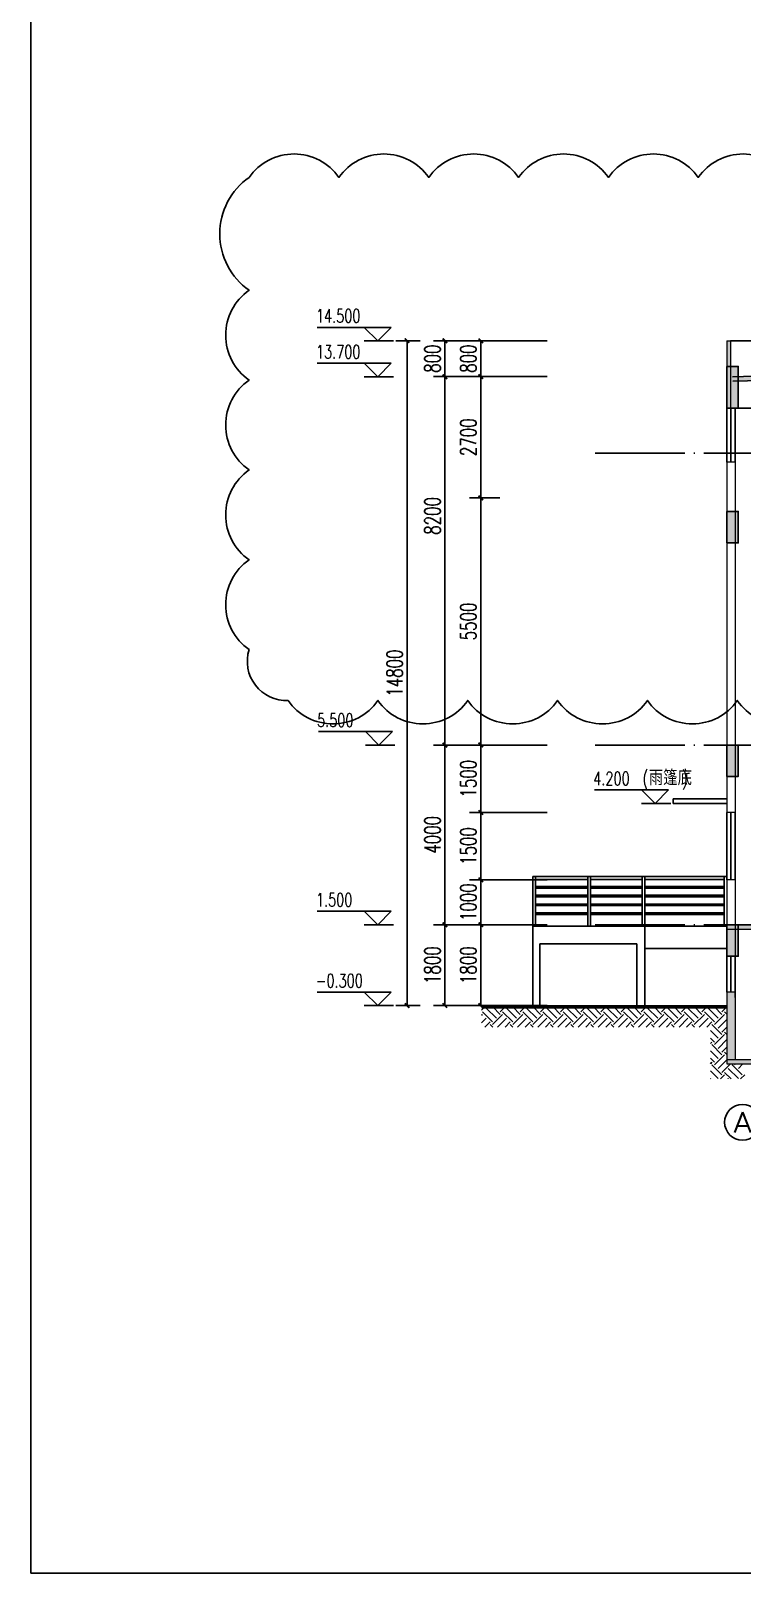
# Model space of a CAD drawing. Extents: x -61205 to 26665, y -81742 to 98141.
# Drawn here: x -57435 to -41599, y -31748 to 2585 of the extents above; entities that cross this region are included whole.
import ezdxf
from ezdxf.enums import TextEntityAlignment as Align

# ---------------------------------------------------------------- set-up
doc = ezdxf.new("R2010")
doc.units = 0
doc.header["$LTSCALE"] = 1000
doc.header["$MEASUREMENT"] = 0
doc.linetypes.add('CENTER', pattern=[2, 1.25, -0.25, 0.25, -0.25])
doc.linetypes.add('DOTE', pattern=[2.42, 2, -0.2, 0.02, -0.2])
doc.layers.get('0').update_dxf_attribs({"linetype": 'CONTINUOUS'})
doc.layers.get('DEFPOINTS').update_dxf_attribs({"linetype": 'CONTINUOUS'})
for name, color, linetype in [('01', 7, 'CONTINUOUS'), ('AXIS', 3, 'CONTINUOUS'), ('AXIS_TEXT', 7, 'CONTINUOUS'), ('DIM_ELEV', 3, 'CONTINUOUS'), ('DOTE', 7, 'CENTER'), ('PUB_DIM', 3, 'CONTINUOUS'), ('PUB_HATCH', 8, 'CONTINUOUS'), ('PUB_TEXT', 7, 'CONTINUOUS'), ('S_STAIR', 2, 'CONTINUOUS'), ('WINDOW', 7, 'CONTINUOUS')]:
    doc.layers.add(name, color=color, linetype=linetype)
doc.layers.add('WALL', color=9, linetype='CONTINUOUS', lineweight=13)
doc.styles.add('_TCH_DIM', font='geditxt.shx', dxfattribs={"bigfont": 'dxt.shx'})
doc.styles.add('COMPLEX', font='geditxt.shx', dxfattribs={"bigfont": 'hzfs_1.shx'})
doc.styles.add('DIM_FONT', font='geditxt.shx', dxfattribs={"width": 0.7, "bigfont": 'hzfs_1.shx'})
doc.dimstyles.new('_TCH_ARCH&&100', dxfattribs={"dimtxt": 350, "dimasz": 100, "dimexe": 250, "dimexo": 300, "dimgap": 100, "dimtad": 1, "dimdec": 0, "dimzin": 0, "dimdsep": 46, "dimtxsty": 'DIM_FONT', "dimblk": 'ARCHTICK', "dimcen": 0.09, "dimclrt": 7, "dimazin": 2, "dimtfac": 1, "dimtdec": 0, "dimtix": 1, "dimtmove": 2, "dimatfit": 3, "dimfxl": 1, "dimtolj": 1, "dimtzin": 0, "dimarcsym": 0})

# ---------------------------------------------------------------- blocks, each defined once
blk = doc.blocks.new('_ArchTick')
at = {"color": 0, "linetype": 'ByBlock', "const_width": 0.4}
blk.add_lwpolyline([(-0.5, -0.5), (0.5, 0.5)], dxfattribs=at)
blk = doc.blocks.new('*D184')
at = {"layer": 'DEFPOINTS', "color": 0, "transparency": 16777216}
for p in [(-47418, -17313), (-45640, -17313), (-45640, -19113)]:
    blk.add_point(p, dxfattribs=at)
at = {"layer": 'PUB_DIM', "color": 0, "lineweight": -2, "transparency": 16777216}
for p, q in [((-45940, -17313), (-47668, -17313)), ((-47418, -19113), (-47418, -17313)), ((-45940, -19113), (-47668, -19113))]:
    blk.add_line(p, q, dxfattribs=at)
at = {"layer": 'PUB_DIM', "color": 0, "lineweight": -2, "transparency": 16777216, "xscale": 100, "yscale": 100, "zscale": 100}
for p, rotation in [((-47418, -17313), 90), ((-47418, -19113), 270)]:
    blk.add_blockref('_ArchTick', p, dxfattribs=dict(at, rotation=rotation))
at = {"layer": 'PUB_DIM', "color": 7, "transparency": 16777216, "insert": (-47693, -18213), "char_height": 350, "attachment_point": 5, "rotation": 90, "style": 'DIM_FONT'}
blk.add_mtext('\\A1;1800', dxfattribs=at)
blk = doc.blocks.new('*D185')
at = {"layer": 'DEFPOINTS', "color": 0, "transparency": 16777216}
for p in [(-47418, -16313), (-45640, -16313), (-45640, -17313)]:
    blk.add_point(p, dxfattribs=at)
at = {"layer": 'PUB_DIM', "color": 0, "lineweight": -2, "transparency": 16777216}
for p, q in [((-45940, -16313), (-47668, -16313)), ((-47418, -17313), (-47418, -16313)), ((-45940, -17313), (-47668, -17313))]:
    blk.add_line(p, q, dxfattribs=at)
at = {"layer": 'PUB_DIM', "color": 0, "lineweight": -2, "transparency": 16777216, "xscale": 100, "yscale": 100, "zscale": 100}
for p, rotation in [((-47418, -16313), 90), ((-47418, -17313), 270)]:
    blk.add_blockref('_ArchTick', p, dxfattribs=dict(at, rotation=rotation))
at = {"layer": 'PUB_DIM', "color": 7, "transparency": 16777216, "insert": (-47693, -16813), "char_height": 350, "attachment_point": 5, "rotation": 90, "style": 'DIM_FONT'}
blk.add_mtext('\\A1;1000', dxfattribs=at)
blk = doc.blocks.new('*D186')
at = {"layer": 'DEFPOINTS', "color": 0, "transparency": 16777216}
for p in [(-47418, -14813), (-45640, -14813), (-45640, -16313)]:
    blk.add_point(p, dxfattribs=at)
at = {"layer": 'PUB_DIM', "color": 0, "lineweight": -2, "transparency": 16777216}
for p, q in [((-45940, -14813), (-47668, -14813)), ((-47418, -16313), (-47418, -14813)), ((-45940, -16313), (-47668, -16313))]:
    blk.add_line(p, q, dxfattribs=at)
at = {"layer": 'PUB_DIM', "color": 0, "lineweight": -2, "transparency": 16777216, "xscale": 100, "yscale": 100, "zscale": 100}
for p, rotation in [((-47418, -14813), 90), ((-47418, -16313), 270)]:
    blk.add_blockref('_ArchTick', p, dxfattribs=dict(at, rotation=rotation))
at = {"layer": 'PUB_DIM', "color": 7, "transparency": 16777216, "insert": (-47693, -15563), "char_height": 350, "attachment_point": 5, "rotation": 90, "style": 'DIM_FONT'}
blk.add_mtext('\\A1;1500', dxfattribs=at)
blk = doc.blocks.new('*D187')
at = {"layer": 'DEFPOINTS', "color": 0, "transparency": 16777216}
for p in [(-47418, -13313), (-45640, -13313), (-45640, -14813)]:
    blk.add_point(p, dxfattribs=at)
at = {"layer": 'PUB_DIM', "color": 0, "lineweight": -2, "transparency": 16777216}
for p, q in [((-45940, -13313), (-47668, -13313)), ((-47418, -14813), (-47418, -13313)), ((-45940, -14813), (-47668, -14813))]:
    blk.add_line(p, q, dxfattribs=at)
at = {"layer": 'PUB_DIM', "color": 0, "lineweight": -2, "transparency": 16777216, "xscale": 100, "yscale": 100, "zscale": 100}
for p, rotation in [((-47418, -13313), 90), ((-47418, -14813), 270)]:
    blk.add_blockref('_ArchTick', p, dxfattribs=dict(at, rotation=rotation))
at = {"layer": 'PUB_DIM', "color": 7, "transparency": 16777216, "insert": (-47693, -14063), "char_height": 350, "attachment_point": 5, "rotation": 90, "style": 'DIM_FONT'}
blk.add_mtext('\\A1;1500', dxfattribs=at)
blk = doc.blocks.new('*D188')
at = {"layer": 'DEFPOINTS', "color": 0, "transparency": 16777216}
for p in [(-48218, -17313), (-46440, -17313), (-46440, -19113)]:
    blk.add_point(p, dxfattribs=at)
at = {"layer": 'PUB_DIM', "color": 0, "lineweight": -2, "transparency": 16777216}
for p, q in [((-46740, -17313), (-48468, -17313)), ((-48218, -19113), (-48218, -17313)), ((-46740, -19113), (-48468, -19113))]:
    blk.add_line(p, q, dxfattribs=at)
at = {"layer": 'PUB_DIM', "color": 0, "lineweight": -2, "transparency": 16777216, "xscale": 100, "yscale": 100, "zscale": 100}
for p, rotation in [((-48218, -17313), 90), ((-48218, -19113), 270)]:
    blk.add_blockref('_ArchTick', p, dxfattribs=dict(at, rotation=rotation))
at = {"layer": 'PUB_DIM', "color": 7, "transparency": 16777216, "insert": (-48493, -18213), "char_height": 350, "attachment_point": 5, "rotation": 90, "style": 'DIM_FONT'}
blk.add_mtext('\\A1;1800', dxfattribs=at)
blk = doc.blocks.new('*D189')
at = {"layer": 'DEFPOINTS', "color": 0, "transparency": 16777216}
for p in [(-48218, -13313), (-46440, -13313), (-46440, -17313)]:
    blk.add_point(p, dxfattribs=at)
at = {"layer": 'PUB_DIM', "color": 0, "lineweight": -2, "transparency": 16777216}
for p, q in [((-46740, -13313), (-48468, -13313)), ((-48218, -17313), (-48218, -13313)), ((-46740, -17313), (-48468, -17313))]:
    blk.add_line(p, q, dxfattribs=at)
at = {"layer": 'PUB_DIM', "color": 0, "lineweight": -2, "transparency": 16777216, "xscale": 100, "yscale": 100, "zscale": 100}
for p, rotation in [((-48218, -13313), 90), ((-48218, -17313), 270)]:
    blk.add_blockref('_ArchTick', p, dxfattribs=dict(at, rotation=rotation))
at = {"layer": 'PUB_DIM', "color": 7, "transparency": 16777216, "insert": (-48493, -15313), "char_height": 350, "attachment_point": 5, "rotation": 90, "style": 'DIM_FONT'}
blk.add_mtext('\\A1;4000', dxfattribs=at)
blk = doc.blocks.new('_AXISO')
blk.add_circle((0, 0), 0.5)
at = {"layer": 'AXIS_TEXT', "style": 'COMPLEX', "width": 1.041667}
blk.add_attdef('A', text='', height=0.56, dxfattribs=at).set_placement((-0.25, -0.28), (0.25, -0.28), align=Align.FIT)
blk = doc.blocks.new('*D462')
at = {"layer": 'DEFPOINTS', "color": 0, "transparency": 16777216}
for p in [(-47418, -4313), (-45640, -4313), (-45640, -5113)]:
    blk.add_point(p, dxfattribs=at)
at = {"layer": 'PUB_DIM', "color": 0, "lineweight": -2, "transparency": 16777216}
for p, q in [((-45940, -4313), (-47668, -4313)), ((-47418, -5113), (-47418, -4313)), ((-45940, -5113), (-47668, -5113))]:
    blk.add_line(p, q, dxfattribs=at)
at = {"layer": 'PUB_DIM', "color": 0, "lineweight": -2, "transparency": 16777216, "xscale": 100, "yscale": 100, "zscale": 100}
for p, rotation in [((-47418, -4313), 90), ((-47418, -5113), 270)]:
    blk.add_blockref('_ArchTick', p, dxfattribs=dict(at, rotation=rotation))
at = {"layer": 'PUB_DIM', "color": 7, "transparency": 16777216, "insert": (-47693, -4713), "char_height": 350, "attachment_point": 5, "rotation": 90, "style": 'DIM_FONT'}
blk.add_mtext('\\A1;800', dxfattribs=at)
blk = doc.blocks.new('*D463')
at = {"layer": 'DEFPOINTS', "color": 0, "transparency": 16777216}
for p in [(-48218, -5113), (-46440, -5113), (-46440, -13313)]:
    blk.add_point(p, dxfattribs=at)
at = {"layer": 'PUB_DIM', "color": 0, "lineweight": -2, "transparency": 16777216}
for p, q in [((-46740, -5113), (-48468, -5113)), ((-48218, -13313), (-48218, -5113)), ((-46740, -13313), (-48468, -13313))]:
    blk.add_line(p, q, dxfattribs=at)
at = {"layer": 'PUB_DIM', "color": 0, "lineweight": -2, "transparency": 16777216, "xscale": 100, "yscale": 100, "zscale": 100}
for p, rotation in [((-48218, -5113), 90), ((-48218, -13313), 270)]:
    blk.add_blockref('_ArchTick', p, dxfattribs=dict(at, rotation=rotation))
at = {"layer": 'PUB_DIM', "color": 7, "transparency": 16777216, "insert": (-48493, -8213), "char_height": 350, "attachment_point": 5, "rotation": 90, "style": 'DIM_FONT'}
blk.add_mtext('\\A1;8200', dxfattribs=at)
blk = doc.blocks.new('*D464')
at = {"layer": 'DEFPOINTS', "color": 0, "transparency": 16777216}
for p in [(-48218, -4313), (-46440, -4313), (-46440, -5113)]:
    blk.add_point(p, dxfattribs=at)
at = {"layer": 'PUB_DIM', "color": 0, "lineweight": -2, "transparency": 16777216}
for p, q in [((-46740, -4313), (-48468, -4313)), ((-48218, -5113), (-48218, -4313)), ((-46740, -5113), (-48468, -5113))]:
    blk.add_line(p, q, dxfattribs=at)
at = {"layer": 'PUB_DIM', "color": 0, "lineweight": -2, "transparency": 16777216, "xscale": 100, "yscale": 100, "zscale": 100}
for p, rotation in [((-48218, -4313), 90), ((-48218, -5113), 270)]:
    blk.add_blockref('_ArchTick', p, dxfattribs=dict(at, rotation=rotation))
at = {"layer": 'PUB_DIM', "color": 7, "transparency": 16777216, "insert": (-48493, -4713), "char_height": 350, "attachment_point": 5, "rotation": 90, "style": 'DIM_FONT'}
blk.add_mtext('\\A1;800', dxfattribs=at)
blk = doc.blocks.new('*D465')
at = {"layer": 'DEFPOINTS', "color": 0, "transparency": 16777216}
for p in [(-46692, -7813), (-47418, -13313), (-46740, -13313)]:
    blk.add_point(p, dxfattribs=at)
at = {"layer": 'PUB_DIM', "color": 0, "lineweight": -2, "transparency": 16777216}
for p, q in [((-46992, -7813), (-47668, -7813)), ((-47418, -7813), (-47418, -13313)), ((-47040, -13313), (-47668, -13313))]:
    blk.add_line(p, q, dxfattribs=at)
at = {"layer": 'PUB_DIM', "color": 0, "lineweight": -2, "transparency": 16777216, "xscale": 100, "yscale": 100, "zscale": 100}
for p, rotation in [((-47418, -7813), 90), ((-47418, -13313), 270)]:
    blk.add_blockref('_ArchTick', p, dxfattribs=dict(at, rotation=rotation))
at = {"layer": 'PUB_DIM', "color": 7, "transparency": 16777216, "insert": (-47693, -10563), "char_height": 350, "attachment_point": 5, "rotation": 90, "style": 'DIM_FONT'}
blk.add_mtext('\\A1;5500', dxfattribs=at)
blk = doc.blocks.new('*D466')
at = {"layer": 'DEFPOINTS', "color": 0, "transparency": 16777216}
for p in [(-47418, -5113), (-46992, -5113), (-46992, -7813)]:
    blk.add_point(p, dxfattribs=at)
at = {"layer": 'PUB_DIM', "color": 0, "lineweight": -2, "transparency": 16777216}
for p, q in [((-47292, -5113), (-47668, -5113)), ((-47418, -7813), (-47418, -5113)), ((-47292, -7813), (-47668, -7813))]:
    blk.add_line(p, q, dxfattribs=at)
at = {"layer": 'PUB_DIM', "color": 0, "lineweight": -2, "transparency": 16777216, "xscale": 100, "yscale": 100, "zscale": 100}
for p, rotation in [((-47418, -5113), 90), ((-47418, -7813), 270)]:
    blk.add_blockref('_ArchTick', p, dxfattribs=dict(at, rotation=rotation))
at = {"layer": 'PUB_DIM', "color": 7, "transparency": 16777216, "insert": (-47693, -6463), "char_height": 350, "attachment_point": 5, "rotation": 90, "style": 'DIM_FONT'}
blk.add_mtext('\\A1;2700', dxfattribs=at)
blk = doc.blocks.new('*D467')
at = {"layer": 'DEFPOINTS', "color": 0, "transparency": 16777216}
for p in [(-49059, -4313), (-48468, -4313), (-48468, -19113)]:
    blk.add_point(p, dxfattribs=at)
at = {"layer": 'PUB_DIM', "color": 0, "lineweight": -2, "transparency": 16777216}
for p, q in [((-48768, -4313), (-49309, -4313)), ((-49059, -19113), (-49059, -4313)), ((-48768, -19113), (-49309, -19113))]:
    blk.add_line(p, q, dxfattribs=at)
at = {"layer": 'PUB_DIM', "color": 0, "lineweight": -2, "transparency": 16777216, "xscale": 100, "yscale": 100, "zscale": 100}
for p, rotation in [((-49059, -4313), 90), ((-49059, -19113), 270)]:
    blk.add_blockref('_ArchTick', p, dxfattribs=dict(at, rotation=rotation))
at = {"layer": 'PUB_DIM', "color": 7, "transparency": 16777216, "insert": (-49334, -11713), "char_height": 350, "attachment_point": 5, "rotation": 90, "style": 'DIM_FONT'}
blk.add_mtext('\\A1;14800', dxfattribs=at)

msp = doc.modelspace()

# ---------------------------------------------------------------- hatches: boundary and pattern name
at = {"layer": '01'}
h = msp.add_hatch(color=256, dxfattribs=at)
h.paths.add_polyline_path([(-41857.871, -4313.339), (-41937.871, -4313.339), (-41937.871, -4813.339), (-41857.871, -4813.339)])
h.paths.add_polyline_path([(-41857.871, -4813.339), (-41937.871, -4813.339), (-41937.871, -5113.339), (-41857.871, -5113.339)])
for points in [[(-41937.871, -5813.339), (-41687.871, -5813.339), (-41687.871, -4884.564), (-41937.871, -4884.564)], [(-30267.871, -4813.339), (-30267.871, -4884.564), (-30437.871, -4884.564), (-30437.871, -4917.79), (-41687.871, -5210.125), (-41687.871, -5110.091)], [(-41937.871, -8813.339), (-41687.871, -8813.339), (-41687.871, -8113.339), (-41937.871, -8113.339)], [(-41937.871, -14013.339), (-41687.871, -14013.339), (-41687.871, -13313.339), (-41937.871, -13313.339)], [(-41937.871, -18013.339), (-41687.871, -18013.339), (-41687.871, -17313.339), (-41937.871, -17313.339)], [(-36712.871, -17413.339), (-36712.871, -17313.339), (-41687.871, -17313.339), (-41687.871, -17413.339)], [(-41937.871, -20313.339), (-41937.871, -20413.339), (-36462.871, -20413.339), (-36462.871, -18013.339), (-36662.871, -18013.339), (-36662.871, -20313.339)], [(-41757.871, -18813.339), (-41937.871, -18813.339), (-41937.871, -19143.339), (-41937.871, -20313.339), (-41757.871, -20313.339)]]:
    msp.add_hatch(color=256, dxfattribs=at).paths.add_polyline_path(points)

# ---------------------------------------------------------------- linework, layer by layer
msp.add_lwpolyline([(-57434.652, 27652.093), (26665.348, 27652.093), (26665.348, -31747.907), (-57434.652, -31747.907)], close=True)
at = {"color": 4}
msp.add_lwpolyline([(-39707.296, -12321.856, -0.52056705), (-41707.296, -12321.856, -0.52056705), (-43707.296, -12321.856, -0.52056705), (-45707.296, -12321.856, -0.52056705), (-47707.296, -12321.856, -0.52056705), (-49707.296, -12321.856, -0.52056705), (-51707.296, -12321.856, -0.52056705), (-52575.59, -11190.15, -0.52056705), (-52575.59, -9190.15, -0.52056705), (-52575.59, -7190.15, -0.52056705), (-52575.59, -5190.15, -0.52056705), (-52575.59, -3190.15, -0.52056705), (-52575.59, -676.048, -0.52056705), (-50575.59, -676.048, -0.52056705), (-48575.59, -676.048, -0.52056705), (-46575.59, -676.048, -0.52056705), (-44575.59, -676.048, -0.52056705), (-42575.59, -676.048, -0.52056705), (-40575.59, -676.048, -0.52056705)], format="xyb", dxfattribs=at)
at = {"layer": '01'}
for p, q in [((-30267.871, -4313.339), (-41857.871, -4313.339)), ((-30267.871, -4813.339), (-41812.871, -5113.339)), ((-30265.273, -4913.305), (-41810.273, -5213.305)), ((-41687.871, -5813.339), (-30437.871, -5813.339)), ((-43137.871, -14613.339), (-43137.871, -14513.339)), ((-43137.871, -14513.339), (-41937.871, -14513.339)), ((-41937.871, -14613.339), (-43137.871, -14613.339)), ((-46262.871, -16243.339), (-46262.871, -19143.339)), ((-43762.871, -16243.339), (-46262.871, -16243.339)), ((-46262.871, -16243.339), (-46262.871, -19143.339)), ((-43882.871, -16243.339), (-46262.871, -16243.339)), ((-46202.871, -16243.339), (-46202.871, -17343.339)), ((-45036.616, -16303.339), (-46202.871, -16303.339)), ((-46202.871, -16463.379), (-45036.616, -16463.379)), ((-45036.616, -16243.379), (-45036.616, -17343.339)), ((-44976.616, -16243.379), (-44976.616, -17343.339)), ((-43830.05, -16303.339), (-44976.616, -16303.339)), ((-44976.616, -16463.379), (-43830.05, -16463.379)), ((-43762.871, -16243.339), (-43882.871, -16243.339)), ((-43822.871, -16243.339), (-43822.871, -17343.339)), ((-43762.871, -16243.339), (-43762.871, -17843.339)), ((-43762.871, -16243.339), (-41937.871, -16243.339)), ((-43762.871, -16243.339), (-43762.871, -17843.339)), ((-41937.871, -16243.339), (-43762.871, -16243.339)), ((-41997.871, -16303.339), (-43762.871, -16303.339)), ((-43762.871, -16463.379), (-41997.871, -16463.379)), ((-41997.871, -16243.379), (-41997.871, -17343.339)), ((-46202.871, -16498.379), (-45036.616, -16498.379)), ((-46202.871, -16658.379), (-45036.616, -16658.379)), ((-46202.871, -16693.379), (-45036.616, -16693.379)), ((-44976.616, -16498.379), (-43830.05, -16498.379)), ((-44976.616, -16658.379), (-43830.05, -16658.379)), ((-44976.616, -16693.379), (-43830.05, -16693.379)), ((-43762.871, -16498.379), (-41997.871, -16498.379)), ((-43762.871, -16658.379), (-41997.871, -16658.379)), ((-43762.871, -16693.379), (-41997.871, -16693.379)), ((-46202.871, -16853.379), (-45036.616, -16853.379)), ((-46202.871, -16888.379), (-45036.616, -16888.379)), ((-46202.871, -17048.379), (-45036.616, -17048.379)), ((-46202.871, -17083.379), (-45036.616, -17083.379)), ((-44976.616, -16853.379), (-43830.05, -16853.379)), ((-44976.616, -16888.379), (-43830.05, -16888.379)), ((-44976.616, -17048.379), (-43830.05, -17048.379)), ((-44976.616, -17083.379), (-43830.05, -17083.379)), ((-43762.871, -16853.379), (-41997.871, -16853.379)), ((-43762.871, -16888.379), (-41997.871, -16888.379)), ((-43762.871, -17048.379), (-41997.871, -17048.379)), ((-43762.871, -17083.379), (-41997.871, -17083.379)), ((-46262.871, -17343.339), (-43762.871, -17343.339)), ((-43762.871, -17343.339), (-41937.871, -17343.339)), ((-43762.871, -17343.339), (-41937.871, -17343.339)), ((-46106.984, -19143.339), (-46106.984, -17737.593)), ((-46106.984, -17737.593), (-43940.762, -17737.593)), ((-43940.762, -17737.593), (-43940.762, -19143.339)), ((-43762.871, -17843.339), (-41937.871, -17843.339)), ((-43762.871, -17843.339), (-43762.871, -19143.339)), ((-41937.871, -17843.339), (-43762.871, -17843.339)), ((-43762.871, -17843.339), (-43762.871, -19143.339))]:
    msp.add_line(p, q, dxfattribs=at)
for points in [[(-41937.871, -4884.564), (-41687.871, -4884.564), (-41687.871, -5813.339), (-41937.871, -5813.339), (-41937.871, -4884.564)], [(-41937.871, -8113.339), (-41687.871, -8113.339), (-41687.871, -8813.339), (-41937.871, -8813.339), (-41937.871, -8113.339)], [(-41937.871, -13313.339), (-41687.871, -13313.339), (-41687.871, -14013.339), (-41937.871, -14013.339), (-41937.871, -13313.339)], [(-41937.871, -17313.339), (-41687.871, -17313.339), (-41687.871, -18013.339), (-41937.871, -18013.339), (-41937.871, -17313.339)]]:
    msp.add_lwpolyline(points, dxfattribs=at)
at = {"layer": '01', "const_width": 80}
msp.add_lwpolyline([(-41937.871, -19143.339), (-47400.834, -19143.339)], dxfattribs=at)
at = {"layer": 'DIM_ELEV'}
for p, q in [((-49411.541, -4014.998), (-51057.041, -4014.998)), ((-49711.541, -4314.998), (-50011.541, -4014.998)), ((-49711.541, -4314.998), (-49411.541, -4014.998)), ((-49358.458, -4314.998), (-50011.541, -4314.998)), ((-49411.541, -4813.339), (-51057.041, -4813.339)), ((-49711.541, -5113.339), (-50011.541, -4813.339)), ((-49358.458, -5113.339), (-50011.541, -5113.339)), ((-49711.541, -5113.339), (-49411.541, -4813.339)), ((-49386.019, -13013.339), (-51031.519, -13013.339)), ((-49686.019, -13313.339), (-49986.019, -13013.339)), ((-49686.019, -13313.339), (-49386.019, -13013.339)), ((-49332.936, -13313.339), (-49986.019, -13313.339)), ((-43238.053, -14313.339), (-44883.553, -14313.339)), ((-43538.053, -14613.339), (-43838.053, -14313.339)), ((-43538.053, -14613.339), (-43238.053, -14313.339)), ((-43184.97, -14613.339), (-43838.053, -14613.339)), ((-49411.541, -17013.339), (-51057.041, -17013.339)), ((-49711.541, -17313.339), (-50011.541, -17013.339)), ((-49711.541, -17313.339), (-49411.541, -17013.339)), ((-49358.458, -17313.339), (-50011.541, -17313.339)), ((-49411.541, -18813.339), (-51057.041, -18813.339)), ((-49711.541, -19113.339), (-50011.541, -18813.339)), ((-49711.541, -19113.339), (-49411.541, -18813.339)), ((-49358.458, -19113.339), (-50011.541, -19113.339))]:
    msp.add_line(p, q, dxfattribs=at)
at = {"layer": 'DOTE', "linetype": 'DOTE'}
for p, q in [((-44871.916, -6813.339), (-29011.721, -6813.339)), ((-44871.916, -13313.339), (-22884.906, -13313.339)), ((-44871.916, -17313.339), (-30367.871, -17313.339))]:
    msp.add_line(p, q, dxfattribs=at)
at = {"layer": 'PUB_HATCH'}
for p, q in [((-47400.834, -19217.051), (-47327.121, -19143.339)), ((-47071.644, -19393.001), (-47296.15, -19168.494)), ((-46987.454, -19308.811), (-47152.926, -19143.339)), ((-47071.644, -19168.494), (-47046.488, -19143.339)), ((-46987.454, -19252.684), (-46878.108, -19143.339)), ((-46622.631, -19393.001), (-46847.137, -19168.494)), ((-46538.441, -19308.811), (-46703.913, -19143.339)), ((-46622.631, -19168.494), (-46597.475, -19143.339)), ((-46538.441, -19252.684), (-46429.096, -19143.339)), ((-46173.618, -19393.001), (-46398.124, -19168.494)), ((-46089.428, -19308.811), (-46254.9, -19143.339)), ((-46173.618, -19168.494), (-46148.463, -19143.339)), ((-46089.428, -19252.684), (-45980.083, -19143.339)), ((-45724.605, -19393.001), (-45949.112, -19168.494)), ((-45640.415, -19308.811), (-45805.887, -19143.339)), ((-45724.605, -19168.494), (-45699.45, -19143.339)), ((-45640.415, -19252.684), (-45531.07, -19143.339)), ((-45275.592, -19393.001), (-45500.099, -19168.494)), ((-45191.402, -19308.811), (-45356.874, -19143.339)), ((-45275.592, -19168.494), (-45250.437, -19143.339)), ((-45191.402, -19252.684), (-45082.057, -19143.339)), ((-44826.58, -19393.001), (-45051.086, -19168.494)), ((-44742.39, -19308.811), (-44907.862, -19143.339)), ((-44826.58, -19168.494), (-44801.424, -19143.339)), ((-44742.39, -19252.684), (-44633.044, -19143.339)), ((-44377.567, -19393.001), (-44602.073, -19168.494)), ((-44293.377, -19308.811), (-44458.849, -19143.339)), ((-44377.567, -19168.494), (-44352.411, -19143.339)), ((-44293.377, -19252.684), (-44184.032, -19143.339)), ((-43928.554, -19393.001), (-44153.06, -19168.494)), ((-43844.364, -19308.811), (-44009.836, -19143.339)), ((-43928.554, -19168.494), (-43903.399, -19143.339)), ((-43844.364, -19252.684), (-43735.019, -19143.339)), ((-43479.541, -19393.001), (-43704.048, -19168.494)), ((-43395.351, -19308.811), (-43560.823, -19143.339)), ((-43479.541, -19168.494), (-43454.386, -19143.339)), ((-43395.351, -19252.684), (-43286.006, -19143.339)), ((-43030.528, -19393.001), (-43255.035, -19168.494)), ((-42946.338, -19308.811), (-43111.81, -19143.339)), ((-43030.528, -19168.494), (-43005.373, -19143.339)), ((-42946.338, -19252.684), (-42836.993, -19143.339)), ((-42581.516, -19393.001), (-42806.022, -19168.494)), ((-42497.326, -19308.811), (-42662.797, -19143.339)), ((-42581.516, -19168.494), (-42556.36, -19143.339)), ((-42497.326, -19252.684), (-42387.98, -19143.339)), ((-42132.503, -19393.001), (-42357.009, -19168.494)), ((-42048.313, -19308.811), (-42213.785, -19143.339)), ((-42132.503, -19168.494), (-42107.347, -19143.339)), ((-42048.313, -19252.684), (-41938.968, -19143.339)), ((-47400.834, -19329.305), (-47380.34, -19308.811)), ((-47400.834, -19497.684), (-47296.15, -19393.001)), ((-47155.834, -19477.191), (-47380.34, -19252.684)), ((-47326.939, -19592.17), (-47211.96, -19477.191)), ((-47153.107, -19592.17), (-47211.96, -19533.317)), ((-47155.834, -19533.317), (-46931.327, -19308.811)), ((-47046.306, -19592.17), (-46847.137, -19393.001)), ((-46706.821, -19477.191), (-46931.327, -19252.684)), ((-46877.927, -19592.17), (-46762.947, -19477.191)), ((-46704.095, -19592.17), (-46762.947, -19533.317)), ((-46706.821, -19533.317), (-46482.314, -19308.811)), ((-46597.294, -19592.17), (-46398.124, -19393.001)), ((-46257.808, -19477.191), (-46482.314, -19252.684)), ((-46428.914, -19592.17), (-46313.934, -19477.191)), ((-46255.082, -19592.17), (-46313.934, -19533.317)), ((-46257.808, -19533.317), (-46033.301, -19308.811)), ((-46148.281, -19592.17), (-45949.112, -19393.001)), ((-45808.795, -19477.191), (-46033.301, -19252.684)), ((-45979.901, -19592.17), (-45864.922, -19477.191)), ((-45806.069, -19592.17), (-45864.922, -19533.317)), ((-45808.795, -19533.317), (-45584.289, -19308.811)), ((-45699.268, -19592.17), (-45500.099, -19393.001)), ((-45359.782, -19477.191), (-45584.289, -19252.684)), ((-45530.888, -19592.17), (-45415.909, -19477.191)), ((-45357.056, -19592.17), (-45415.909, -19533.317)), ((-45359.782, -19533.317), (-45135.276, -19308.811)), ((-45250.255, -19592.17), (-45051.086, -19393.001)), ((-44910.769, -19477.191), (-45135.276, -19252.684)), ((-45081.875, -19592.17), (-44966.896, -19477.191)), ((-44908.043, -19592.17), (-44966.896, -19533.317)), ((-44910.769, -19533.317), (-44686.263, -19308.811)), ((-44801.242, -19592.17), (-44602.073, -19393.001)), ((-44461.757, -19477.191), (-44686.263, -19252.684)), ((-44632.863, -19592.17), (-44517.883, -19477.191)), ((-44459.031, -19592.17), (-44517.883, -19533.317)), ((-44461.757, -19533.317), (-44237.25, -19308.811)), ((-44352.23, -19592.17), (-44153.06, -19393.001)), ((-44012.744, -19477.191), (-44237.25, -19252.684)), ((-44183.85, -19592.17), (-44068.87, -19477.191)), ((-44010.018, -19592.17), (-44068.87, -19533.317)), ((-44012.744, -19533.317), (-43788.237, -19308.811)), ((-43903.217, -19592.17), (-43704.048, -19393.001)), ((-43563.731, -19477.191), (-43788.237, -19252.684)), ((-43734.837, -19592.17), (-43619.858, -19477.191)), ((-43561.005, -19592.17), (-43619.858, -19533.317)), ((-43563.731, -19533.317), (-43339.225, -19308.811)), ((-43454.204, -19592.17), (-43255.035, -19393.001)), ((-43114.718, -19477.191), (-43339.225, -19252.684)), ((-43285.824, -19592.17), (-43170.845, -19477.191)), ((-43111.992, -19592.17), (-43170.845, -19533.317)), ((-43114.718, -19533.317), (-42890.212, -19308.811)), ((-43005.191, -19592.17), (-42806.022, -19393.001)), ((-42665.705, -19477.191), (-42890.212, -19252.684)), ((-42836.811, -19592.17), (-42721.832, -19477.191)), ((-42662.979, -19592.17), (-42721.832, -19533.317)), ((-42665.705, -19533.317), (-42441.199, -19308.811)), ((-42556.178, -19592.17), (-42357.009, -19393.001)), ((-42216.693, -19477.191), (-42441.199, -19252.684)), ((-42387.799, -19592.17), (-42272.819, -19477.191)), ((-42048.313, -19757.824), (-42272.819, -19533.317)), ((-42216.693, -19533.317), (-41992.186, -19308.811)), ((-42132.503, -19617.507), (-41937.871, -19422.876)), ((-41937.871, -19306.999), (-41992.186, -19252.684)), ((-42132.503, -19842.014), (-42304.918, -19669.599)), ((-42216.693, -19926.204), (-42304.918, -19837.979)), ((-42216.693, -19982.33), (-41992.186, -19757.824)), ((-42132.503, -20066.52), (-41937.871, -19871.888)), ((-42048.313, -19701.697), (-41937.871, -19591.255)), ((-41937.871, -19756.012), (-41992.186, -19701.697)), ((-42304.918, -19958.302), (-42272.819, -19926.204)), ((-42132.503, -20291.026), (-42304.918, -20118.612)), ((-42048.313, -20206.837), (-42272.819, -19982.33)), ((-42216.693, -20431.343), (-41992.186, -20206.837)), ((-42048.313, -20150.71), (-41937.871, -20040.268)), ((-41937.871, -20205.025), (-41992.186, -20150.71)), ((-42216.693, -20375.216), (-42304.918, -20286.991)), ((-42304.918, -20407.315), (-42272.819, -20375.216)), ((-42132.503, -20740.039), (-42304.918, -20567.624)), ((-42048.313, -20655.849), (-42272.819, -20431.343)), ((-42132.503, -20515.533), (-41937.871, -20320.901)), ((-42048.313, -20599.723), (-41861.929, -20413.339)), ((-41846.44, -20745.469), (-41992.186, -20599.723)), ((-41683.49, -20740.039), (-41907.996, -20515.533)), ((-41599.3, -20655.849), (-41823.806, -20431.343)), ((-41767.68, -20431.343), (-41749.676, -20413.339)), ((-41683.49, -20515.533), (-41581.296, -20413.339)), ((-42295.453, -20745.469), (-42304.918, -20736.004)), ((-42081.805, -20745.469), (-41992.186, -20655.849)), ((-41913.426, -20745.469), (-41907.996, -20740.039)), ((-41632.793, -20745.469), (-41543.173, -20655.849))]:
    msp.add_line(p, q, dxfattribs=at)
at = {"layer": 'S_STAIR'}
msp.add_line((-41757.871, -18813.339), (-41757.871, -18933.339), dxfattribs=at)
at = {"layer": 'WALL'}
for p, q in [((-41937.871, -4313.339), (-41937.871, -5813.339)), ((-41937.871, -4313.339), (-41857.871, -4313.339)), ((-41857.871, -4313.339), (-41857.871, -5813.339)), ((-41757.871, -5813.339), (-41937.871, -5813.339)), ((-41937.871, -7013.339), (-41937.871, -8113.339)), ((-41757.871, -7013.339), (-41937.871, -7013.339)), ((-41757.871, -7013.339), (-41757.871, -8113.339)), ((-41937.871, -8113.339), (-41937.871, -14813.339)), ((-41757.871, -8113.339), (-41757.871, -14813.339)), ((-41937.871, -11113.339), (-41937.871, -14813.339)), ((-41757.871, -11113.339), (-41757.871, -14813.339)), ((-41757.871, -14813.339), (-41937.871, -14813.339)), ((-41937.871, -16313.339), (-41937.871, -18013.339)), ((-41757.871, -16313.339), (-41937.871, -16313.339)), ((-41757.871, -16313.339), (-41757.871, -18013.339)), ((-41937.871, -17313.339), (-30367.871, -17313.339)), ((-41937.871, -17413.339), (-30367.871, -17413.339)), ((-41937.871, -17843.339), (-41937.871, -18013.339)), ((-41937.871, -18813.339), (-41937.871, -20413.339)), ((-41757.871, -18813.339), (-41937.871, -18813.339)), ((-41937.871, -18813.339), (-41937.871, -19143.339)), ((-41757.871, -18813.339), (-41757.871, -20313.339)), ((-41937.871, -20313.339), (-36662.871, -20313.339)), ((-41937.871, -20413.339), (-36462.871, -20413.339))]:
    msp.add_line(p, q, dxfattribs=at)
at = {"layer": 'WINDOW'}
for p, q in [((-41937.871, -7013.339), (-41937.871, -5813.339)), ((-41847.871, -5813.339), (-41847.871, -7013.339)), ((-41757.871, -7013.339), (-41757.871, -5813.339)), ((-41937.871, -14813.339), (-41937.871, -16313.339)), ((-41847.871, -16313.339), (-41847.871, -14813.339)), ((-41757.871, -16313.339), (-41757.871, -14813.339)), ((-41937.871, -18813.339), (-41937.871, -18013.339)), ((-41847.871, -18813.339), (-41847.871, -18013.339)), ((-41757.871, -18813.339), (-41757.871, -18013.339))]:
    msp.add_line(p, q, dxfattribs=at)

# ---------------------------------------------------------------- block references
at = {"layer": 'AXIS'}
ref = msp.add_blockref('_AXISO', (-41589.775, -21712.025), dxfattribs=dict(at, xscale=-800, yscale=800, zscale=800))
ref.add_attrib('A', 'A', dxfattribs={"layer": 'AXIS_TEXT', "height": 448, "style": 'COMPLEX', "width": 1.57563}).set_placement((-41789.775, -21936.025), (-41389.775, -21936.025), align=Align.FIT)

# ---------------------------------------------------------------- texts
at = {"layer": 'PUB_TEXT', "style": '_TCH_DIM', "width": 0.705882}
for s, p in [('14.500', (-51087.041, -3909.998)), ('13.700', (-51087.041, -4708.339)), ('5.500', (-51061.519, -12908.339)), ('4.200', (-44913.553, -14208.339)), ('(', (-43817.553, -14208.339)), (')', (-42940.319, -14208.339)), ('1.500', (-51087.041, -16908.339)), ('-0.300', (-51087.041, -18708.339))]:
    msp.add_text(s, height=297.5, dxfattribs=at).set_placement(p)
at = {"layer": 'PUB_TEXT', "style": '_TCH_DIM'}
msp.add_text('雨篷底', height=337.5887, dxfattribs=at).set_placement((-43677.553, -14208.339))

# ---------------------------------------------------------------- dimensions: what is measured, and where the dimension line sits
at = {"layer": 'PUB_DIM'}
for base, p1, p2, picture, middle in [((-49059.132, -4313.339), (-48467.965, -19113.339), (-48467.965, -4313.339), '*D467', (-49334.132, -11713.339)), ((-47417.965, -5113.339), (-46991.664, -7813.339), (-46991.664, -5113.339), '*D466', (-47692.965, -6463.339)), ((-47417.965, -13313.339), (-46691.664, -7813.339), (-46739.978, -13313.339), '*D465', (-47692.965, -10563.339))]:
    dim = msp.add_linear_dim(base=base, p1=p1, p2=p2, angle=90, dimstyle='_TCH_ARCH&&100', dxfattribs=at)
    dim.commit()
    dim.dimension.update_dxf_attribs({"geometry": picture, "text_midpoint": middle})
for p1, p2, text, picture, middle in [((-46439.978, -5113.339), (-46439.978, -4313.339), '800', '*D464', (-48492.965, -4713.339)), ((-45639.978, -5113.339), (-45639.978, -4313.339), '800', '*D462', (-47692.965, -4713.339)), ((-46439.978, -17313.339), (-46439.978, -13313.339), '4000', '*D189', (-48492.965, -15313.339)), ((-45639.978, -14813.339), (-45639.978, -13313.339), '1500', '*D187', (-47692.965, -14063.339)), ((-45639.978, -16313.339), (-45639.978, -14813.339), '1500', '*D186', (-47692.965, -15563.339)), ((-45639.978, -17313.339), (-45639.978, -16313.339), '1000', '*D185', (-47692.965, -16813.339)), ((-46439.978, -19113.339), (-46439.978, -17313.339), '1800', '*D188', (-48492.965, -18213.339)), ((-45639.978, -19113.339), (-45639.978, -17313.339), '1800', '*D184', (-47692.965, -18213.339))]:
    dim = msp.add_aligned_dim(p1=p1, p2=p2, distance=1777.988, text=text, dimstyle='_TCH_ARCH&&100', dxfattribs=at)
    dim.commit()
    dim.dimension.update_dxf_attribs({"geometry": picture, "text_midpoint": middle})
dim = msp.add_linear_dim(base=(-48217.965, -5113.339), p1=(-46439.978, -13313.339), p2=(-46439.978, -5113.339), angle=90, dimstyle='_TCH_ARCH&&100', dxfattribs=at)
dim.commit()
dim.dimension.update_dxf_attribs({"geometry": '*D463', "text_midpoint": (-48492.965, -8213.339), "dimtype": 161})

doc.saveas('drawing.dxf')
